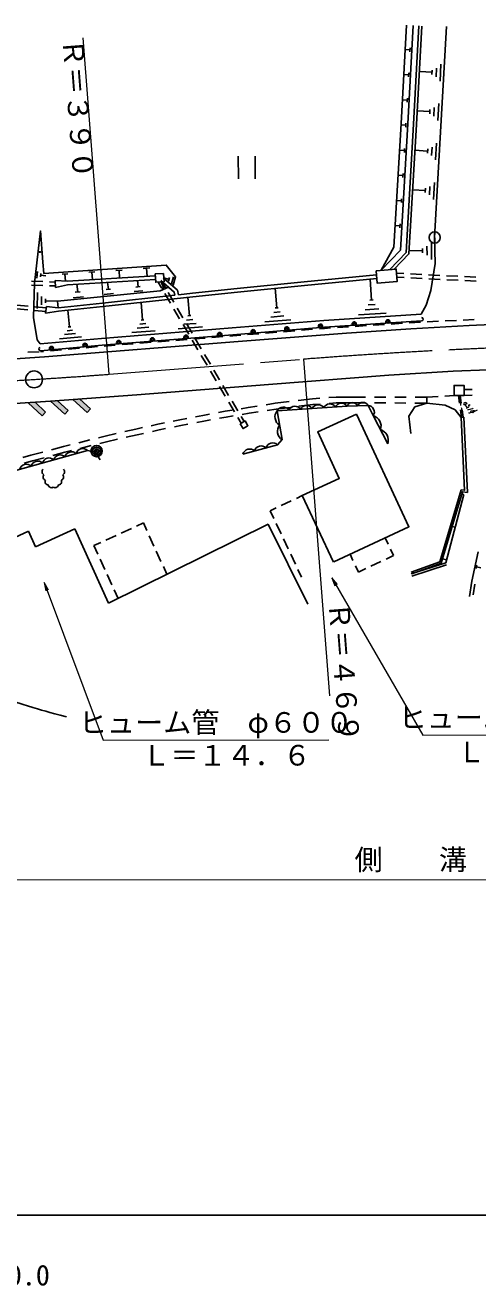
# Model space of a CAD drawing. Units: millimetres, scale not verified. Extents: x 40000 to 680000, y 20000 to 380000.
# Drawn here: x 268768 to 309007, y 198715 to 310751 of the extents above; entities that cross this region are included whole.
import ezdxf
from ezdxf.enums import TextEntityAlignment as Align

# ---------------------------------------------------------------- set-up
doc = ezdxf.new("R2010")
doc.units = ezdxf.units.MM
doc.header["$LTSCALE"] = 1000
doc.linetypes.add('CHAIN', pattern=[18.5, 12, -1.5, 3.5, -1.5])
for name, color, linetype, lineweight in [('M-BGD', 7, 'Continuous', 25), ('M-BMK', 2, 'CHAIN', 13), ('M-BMK-SRVR', 3, 'Continuous', 25), ('M-STR-HTXT', 7, 'Continuous', 13), ('M-STR-STRC', 7, 'Continuous', 25), ('M-TTL-BAND', 7, 'Continuous', 25), ('M-WORK', 1, 'Continuous', 13)]:
    doc.layers.add(name, color=color, linetype=linetype, lineweight=lineweight)
doc.styles.add('ＭＳ ゴシック', font='')
doc.styles.get('ＭＳ ゴシック').set_extended_font_data('MS Gothic')

# ---------------------------------------------------------------- blocks, each defined once
blk = doc.blocks.new('open_arrow')
at = {"color": 0, "linetype": 'Continuous', "lineweight": -2}
blk.add_lwpolyline([(7.5, 1.25), (0, 0), (7.5, -1.25)], dxfattribs=at)

msp = doc.modelspace()

# ---------------------------------------------------------------- hatches: boundary and pattern name
at = {"layer": 'M-STR-STRC'}
for points in [[(269646, 277238), (269028, 277198), (270281, 276032), (270587, 276362)], [(271643, 277373), (271025, 277326), (272291, 276175), (272594, 276508)], [(273633, 277524), (273016, 277476), (274283, 276326), (274585, 276660)]]:
    msp.add_hatch(color=256, dxfattribs=at).paths.add_polyline_path(points)

# ---------------------------------------------------------------- linework, layer by layer
at = {"layer": 'M-BGD'}
for p, q in [((302989, 308574), (302551, 308599)), ((302999, 308749), (302979, 308399)), ((305734, 307278), (305650, 305775)), ((302863, 306338), (302424, 306363)), ((302873, 306513), (302853, 306162)), ((304941, 306569), (303814, 306632)), ((304951, 306757), (304930, 306381)), ((305337, 306923), (305295, 306172)), ((302736, 304101), (302296, 304126)), ((302746, 304277), (302726, 303925)), ((305538, 303779), (305454, 302275)), ((304744, 303069), (303617, 303133)), ((304755, 303257), (304734, 302881)), ((305141, 303424), (305099, 302672)), ((302610, 301865), (302169, 301890)), ((302621, 302041), (302600, 301688)), ((305342, 300280), (305258, 298774)), ((302490, 299628), (302041, 299654)), ((302500, 299807), (302479, 299449)), ((304547, 299569), (303417, 299632)), ((304557, 299757), (304536, 299381)), ((304944, 299925), (304902, 299171)), ((287716, 299108), (287718, 297108)), ((289216, 299110), (289218, 297110)), ((302355, 297392), (301914, 297417)), ((302365, 297569), (302345, 297215)), ((304348, 296066), (303215, 296129)), ((304359, 296255), (304338, 295877)), ((304747, 296422), (304705, 295667)), ((305146, 296779), (305062, 295268)), ((302227, 295156), (301786, 295181)), ((302237, 295332), (302217, 294980)), ((302084, 292920), (301659, 292945)), ((302094, 293091), (302075, 292750)), ((304877, 291521), (304899, 289933)), ((305172, 292383), (305173, 291383)), ((270059, 290519), (270076, 290678)), ((270068, 290599), (270267, 290577)), ((304094, 290716), (302903, 290699)), ((304091, 290914), (304097, 290517)), ((304486, 291118), (304497, 290324)), ((279260, 289135), (279839, 289175)), ((279550, 289155), (279600, 288431)), ((270331, 287970), (269332, 288008)), ((269801, 288262), (269868, 288866)), ((270120, 288379), (270153, 288682)), ((270136, 288531), (270590, 288480)), ((271439, 287928), (270931, 287948)), ((272524, 288002), (271432, 288052)), ((271468, 287453), (271432, 288052)), ((272050, 288624), (272555, 288658)), ((272303, 288641), (272346, 288010)), ((280336, 288475), (272524, 288002)), ((280356, 288156), (272543, 287683)), ((274421, 288793), (274962, 288830)), ((274692, 288811), (274738, 288136)), ((276838, 288951), (277388, 288989)), ((277113, 288970), (277161, 288283)), ((278802, 287496), (278746, 288058)), ((281076, 287447), (280863, 287935)), ((280915, 287938), (281169, 287505)), ((281559, 288164), (281099, 288303)), ((281605, 288317), (281512, 288011)), ((281958, 288377), (281772, 287765)), ((299550, 286323), (299430, 288177)), ((302430, 288675), (301785, 288707)), ((302456, 288323), (301814, 288355)), ((304028, 288595), (303029, 288645)), ((304054, 288243), (303055, 288293)), ((305626, 288515), (304627, 288565)), ((305652, 288163), (304653, 288213)), ((307224, 288435), (306225, 288485)), ((307250, 288083), (306251, 288133)), ((308822, 288354), (307823, 288405)), ((308848, 288003), (307849, 288053)), ((270326, 287620), (269326, 287658)), ((269832, 285561), (269876, 287001)), ((271461, 287577), (270925, 287598)), ((272543, 287683), (271468, 287453)), ((273666, 287063), (273205, 287016)), ((273436, 287040), (273366, 287732)), ((276612, 286914), (275791, 286831)), ((276365, 287303), (275955, 287262)), ((276160, 287283), (276098, 287898)), ((279215, 287158), (278465, 287083)), ((278990, 287515), (278615, 287477)), ((280578, 287917), (280872, 287418)), ((281271, 287532), (280881, 287362)), ((281177, 286901), (281685, 286040)), ((281474, 286988), (281982, 286127)), ((291126, 285631), (290984, 287367)), ((268025, 285883), (269021, 285791)), ((269618, 285736), (270642, 285641)), ((270203, 285910), (270225, 286630)), ((270568, 286079), (270579, 286439)), ((270574, 286259), (271653, 286227)), ((270587, 285169), (270656, 285765)), ((271654, 286225), (271690, 285646)), ((273944, 286624), (273020, 286531)), ((279197, 284554), (279073, 286111)), ((283363, 284935), (283234, 286568)), ((299885, 285932), (299267, 285892)), ((299704, 286333), (299395, 286313)), ((268015, 285533), (269010, 285441)), ((269608, 285385), (270601, 285294)), ((270587, 285169), (271723, 285328)), ((272705, 283947), (272571, 285416)), ((281989, 285523), (282497, 284661)), ((282286, 285610), (282794, 284748)), ((283664, 284594), (283120, 284551)), ((283499, 284946), (283227, 284925)), ((291768, 284907), (290611, 284812)), ((291447, 285269), (290868, 285222)), ((291271, 285643), (290981, 285619)), ((300865, 285168), (298394, 285008)), ((300221, 285540), (298985, 285460)), ((308697, 284598), (307698, 284549)), ((272979, 283643), (272490, 283598)), ((272827, 283958), (272582, 283936)), ((280318, 283598), (278241, 283433)), ((279771, 283903), (278733, 283820)), ((279484, 284228), (278965, 284187)), ((279327, 284564), (279067, 284543)), ((284538, 283934), (282362, 283761)), ((282801, 284144), (283309, 283283)), ((283965, 284253), (282877, 284167)), ((283098, 284231), (283606, 283370)), ((292378, 284569), (290064, 284380)), ((291135, 283464), (290138, 283382)), ((292730, 283594), (291733, 283513)), ((294324, 283725), (293328, 283643)), ((295375, 283810), (294922, 283773)), ((295920, 283846), (295375, 283810)), ((297516, 283949), (296519, 283884)), ((299113, 284052), (298115, 283988)), ((300710, 284156), (299712, 284091)), ((302306, 284259), (301309, 284195)), ((303903, 284363), (302905, 284298)), ((305501, 284442), (304502, 284394)), ((307099, 284520), (306100, 284472)), ((273773, 283057), (271815, 282879)), ((273254, 283339), (272275, 283250)), ((278376, 282440), (277379, 282361)), ((279971, 282567), (278974, 282488)), ((281566, 282694), (280569, 282615)), ((283161, 282821), (282164, 282742)), ((283614, 282766), (284121, 281904)), ((284756, 282948), (283759, 282868)), ((283911, 282853), (284418, 281991)), ((286351, 283075), (285354, 282995)), ((287222, 283144), (286949, 283122)), ((287946, 283203), (287222, 283144)), ((289540, 283333), (288544, 283252)), ((269011, 281678), (270010, 281717)), ((270406, 281746), (270147, 281723)), ((272000, 281891), (271004, 281801)), ((273593, 282037), (272597, 281946)), ((275187, 282182), (274191, 282091)), ((276781, 282314), (275784, 282234)), ((284426, 281387), (284933, 280526)), ((284723, 281474), (285231, 280612)), ((285535, 280096), (286043, 279234)), ((285238, 280009), (285746, 279147)), ((286050, 278630), (286558, 277769)), ((286347, 278717), (286855, 277855)), ((307797, 278375), (308495, 278383)), ((307801, 277855), (308500, 277863)), ((286862, 277252), (287370, 276390)), ((287160, 277339), (287667, 276477)), ((287965, 276670), (288591, 276774)), ((288591, 276774), (289398, 276899)), ((290189, 277022), (290996, 277147)), ((290996, 277147), (292251, 277301)), ((291068, 276632), (292312, 276785)), ((293045, 277399), (294299, 277553)), ((293106, 276882), (294349, 277035)), ((294299, 277553), (294953, 277598)), ((294349, 277035), (294987, 277079)), ((295751, 277653), (296404, 277699)), ((295785, 277134), (296423, 277179)), ((296404, 277699), (297973, 277699)), ((296423, 277179), (297978, 277179)), ((297972, 277179), (299023, 277178)), ((297973, 277699), (299024, 277698)), ((299823, 277177), (300823, 277176)), ((299824, 277697), (300824, 277696)), ((301623, 277175), (302623, 277173)), ((301624, 277695), (302624, 277693)), ((303423, 277172), (304474, 277171)), ((303424, 277692), (304474, 277691)), ((304474, 277691), (305473, 277750)), ((304474, 277691), (304474, 277171)), ((306072, 277785), (306904, 277834)), ((307377, 277165), (307277, 277837)), ((307528, 277169), (307428, 277839)), ((281923, 275569), (282508, 275691)), ((282508, 275691), (283137, 275809)), ((283923, 275955), (284552, 276073)), ((284552, 276073), (285158, 276183)), ((284646, 275561), (285249, 275671)), ((285945, 276325), (286551, 276435)), ((286037, 275814), (286640, 275923)), ((286551, 276435), (287176, 276539)), ((286640, 275923), (287262, 276026)), ((287675, 275873), (287969, 275374)), ((287972, 275960), (288227, 275527)), ((288051, 276157), (288673, 276260)), ((288673, 276260), (289475, 276385)), ((290266, 276507), (291068, 276632)), ((307564, 275899), (307464, 276571)), ((307519, 275897), (307759, 275908)), ((307715, 275906), (307615, 276575)), ((307759, 275908), (308077, 269234)), ((277625, 274631), (278597, 274854)), ((278597, 274854), (279185, 274983)), ((279967, 275155), (280555, 275284)), ((280078, 274647), (280664, 274776)), ((280555, 275284), (281140, 275406)), ((280664, 274776), (281245, 274897)), ((282028, 275060), (282609, 275181)), ((282609, 275181), (283234, 275298)), ((284020, 275445), (284646, 275561)), ((272161, 273304), (272756, 273453)), ((273532, 273646), (274502, 273888)), ((273658, 273142), (274628, 273384)), ((275279, 274082), (275874, 274230)), ((275404, 273577), (275995, 273724)), ((275874, 274230), (276845, 274453)), ((275995, 273724), (276963, 273946)), ((277742, 274125), (278711, 274346)), ((278711, 274346), (279297, 274475)), ((268546, 272324), (269267, 272526)), ((269267, 272526), (270328, 272811)), ((269405, 272025), (270462, 272309)), ((271100, 273019), (272161, 273304)), ((271234, 272517), (272291, 272801)), ((272291, 272801), (272882, 272948)), ((268689, 271824), (269405, 272025)), ((292875, 268698), (293389, 268940)), ((293389, 268940), (296175, 263041)), ((306162, 262973), (307775, 269035)), ((307775, 269035), (307587, 269085)), ((290553, 267601), (291067, 267844)), ((291519, 268057), (292423, 268484)), ((290553, 267601), (290879, 266912)), ((264191, 263518), (269050, 265775)), ((269684, 264386), (269050, 265775)), ((269684, 264386), (273177, 265982)), ((273177, 265982), (276185, 259395)), ((276185, 259395), (290375, 266408)), ((277302, 265614), (278212, 266030)), ((278666, 266238), (279278, 266517)), ((279278, 266517), (279593, 265828)), ((290375, 266408), (293887, 259300)), ((291092, 266460), (291520, 265556)), ((307003, 266136), (306725, 266210)), ((274872, 264503), (275483, 264782)), ((274872, 264503), (275218, 263746)), ((275938, 264990), (276847, 265406)), ((279801, 265373), (280217, 264463)), ((291733, 265104), (292160, 264199)), ((300761, 265188), (301024, 264625)), ((275426, 263292), (275841, 262382)), ((280425, 264009), (280841, 263099)), ((292374, 263747), (292801, 262843)), ((297646, 263730), (297911, 263163)), ((300849, 263302), (301500, 263609)), ((301236, 264172), (301500, 263609)), ((306232, 263237), (305864, 263335)), ((281049, 262645), (281364, 261955)), ((293014, 262391), (293340, 261702)), ((298123, 262711), (298388, 262144)), ((298388, 262144), (299039, 262451)), ((299492, 262664), (300396, 263089)), ((303081, 261979), (306162, 262973)), ((303142, 261788), (306223, 262783)), ((308845, 262454), (308913, 262763)), ((308879, 262609), (309266, 262524)), ((276049, 261928), (276465, 261018)), ((308585, 260131), (308736, 261081)), ((276673, 260563), (277019, 259807))]:
    msp.add_line(p, q, dxfattribs=at)
for points in [[(300428, 288972), (301549, 291013), (302181, 302012), (302674, 310751)], [(300428, 288972), (302135, 290758), (302780, 301978), (303273, 310717)], [(301179, 289034), (302624, 290545), (303280, 301949), (303772, 310689)], [(301585, 289068), (302888, 290431), (303549, 301934), (304042, 310674)], [(306223, 310638), (305172, 291883), (305204, 289579), (304824, 287186), (304411, 285883), (303974, 285069)], [(270084, 282420), (269823, 282784), (269508, 284765), (269600, 287815), (270134, 292470), (270329, 289692), (270436, 288674), (281312, 289426), (282139, 288402), (281909, 287643), (281833, 287610)], [(271723, 285328), (275680, 285738), (283663, 286615), (287652, 287034), (293614, 287630), (300018, 288232)], [(282069, 286762), (282021, 287025), (280821, 288063)], [(282388, 286797), (282316, 287193), (281030, 288305)], [(282388, 286797), (283629, 286933), (287620, 287352), (293583, 287948), (299992, 288551)], [(281509, 287468), (280767, 287143), (271654, 286225)], [(270656, 285765), (271690, 285646), (275646, 286057), (282069, 286762)], [(303974, 285069), (295324, 284509), (287166, 283842), (275559, 282919), (270084, 282420)], [(304012, 284470), (295368, 283910), (287214, 283244), (275610, 282321), (270138, 281822)], [(300995, 273557), (299708, 276052), (299252, 276942), (297381, 276897), (291176, 276485)], [(303409, 276824), (302874, 275995), (303059, 274454)], [(306102, 276970), (304474, 277171), (303409, 276824)], [(307519, 275897), (306988, 276571), (306102, 276970)], [(291176, 276485), (291607, 273916), (291210, 273465), (288122, 272636)], [(298227, 276192), (294778, 274606), (296691, 270475), (293389, 268940)], [(296222, 263063), (302882, 266181), (298227, 276192)], [(307519, 275897), (307828, 269414), (307539, 269447), (305626, 263062), (303078, 262136)], [(275419, 272117), (274986, 272814), (274304, 272947), (267293, 271005), (267115, 270319), (267682, 268385)], [(308077, 269234), (307646, 269284), (305748, 262947), (303129, 261995)], [(309042, 263935), (308473, 261335), (308256, 259972)]]:
    msp.add_lwpolyline(points, dxfattribs=at)
for points in [[(299960, 288933), (301754, 289082), (301846, 287981), (300052, 287831)], [(281075, 288698), (281120, 287950), (280373, 287905), (280328, 288653)], [(307801, 277841), (306904, 277834), (306897, 278732), (307794, 278739)], [(287883, 275323), (288312, 275578), (288568, 275149), (288139, 274894)]]:
    msp.add_lwpolyline(points, close=True, dxfattribs=at)
for centre, radius in [((305172, 291883), 500), ((289042, 283506), 100), ((289042, 283506), 100), ((289042, 283506), 100), ((292032, 283750), 100), ((292032, 283750), 100), ((292032, 283750), 100), ((295023, 283995), 100), ((295023, 283995), 100), ((295023, 283995), 100), ((298018, 284194), 100), ((298018, 284194), 100), ((298018, 284194), 100), ((301011, 284388), 100), ((301011, 284388), 100), ((301011, 284388), 100), ((274090, 282295), 112), ((274090, 282295), 100), ((274090, 282295), 100), ((274090, 282295), 100), ((277081, 282551), 100), ((277081, 282551), 100), ((277081, 282551), 100), ((280071, 282788), 100), ((280071, 282788), 100), ((280071, 282788), 100), ((283062, 283026), 100), ((283062, 283026), 100), ((283062, 283026), 100), ((286052, 283264), 100), ((286052, 283264), 100), ((286052, 283264), 100), ((271103, 282023), 112), ((271103, 282023), 100), ((271103, 282023), 100), ((271103, 282023), 100), ((275117, 272898), 500), ((275117, 272898), 360), ((275117, 272898), 200), ((275117, 272898), 60)]:
    msp.add_circle(centre, radius, dxfattribs=at)
for centre, radius, start, end in [((301011, 284388), 188, 326.83429, 220.57409), ((304003, 284619), 150, 273.70419, 93.70419), ((286052, 283264), 188, 327.67656, 221.41636), ((289042, 283506), 188, 327.80385, 221.54364), ((289042, 283506), 150, 316.08337, 233.26413), ((289042, 283506), 112, 274.67378, 274.67372), ((292032, 283750), 188, 327.80385, 221.54364), ((292032, 283750), 150, 316.08337, 233.26413), ((292032, 283750), 112, 274.67378, 274.67372), ((295023, 283995), 188, 327.80385, 221.54364), ((295023, 283995), 150, 316.08337, 233.26413), ((295023, 283995), 112, 274.67378, 274.67372), ((298018, 284194), 188, 326.83429, 220.57409), ((298018, 284194), 150, 315.11381, 232.29457), ((298018, 284194), 112, 273.70421, 273.70416), ((301011, 284388), 150, 315.11381, 232.29457), ((301011, 284388), 112, 273.70421, 273.70416), ((274090, 282295), 188, 328.33695, 222.07675), ((274090, 282295), 150, 316.61647, 233.79723), ((277081, 282551), 188, 327.67656, 221.41636), ((277081, 282551), 150, 315.95608, 233.13684), ((277081, 282551), 112, 274.5465, 274.54643), ((280071, 282788), 188, 327.67656, 221.41636), ((280071, 282788), 150, 315.95608, 233.13684), ((280071, 282788), 112, 274.5465, 274.54643), ((283062, 283026), 188, 327.67656, 221.41636), ((283062, 283026), 150, 315.95608, 233.13684), ((283062, 283026), 112, 274.5465, 274.54643), ((286052, 283264), 150, 315.95608, 233.13684), ((286052, 283264), 112, 274.5465, 274.54643), ((270125, 281972), 150, 95.20685, 275.20685), ((271103, 282023), 188, 328.33695, 222.07675), ((271103, 282023), 150, 316.61647, 233.79723), ((291713, 276222), 598, 33.66893, 153.92988), ((292747, 276291), 598, 33.66893, 153.92988), ((293781, 276359), 598, 33.66893, 153.92988), ((294815, 276428), 598, 33.66893, 153.92988), ((295849, 276497), 598, 33.66893, 153.92988), ((296884, 276565), 598, 33.66893, 153.92988), ((297854, 276693), 515, 26.04775, 156.71242), ((298790, 276716), 515, 26.04775, 156.71242), ((299243, 276375), 567, 325.21862, 89.07041), ((291832, 275935), 857, 140.05481, 239.00453), ((299434, 275121), 971, 340.98328, 73.56929), ((292048, 274650), 857, 140.05481, 239.00453), ((300077, 273873), 971, 340.98328, 73.56929), ((290779, 273015), 623, 46.26118, 163.79363), ((270879, 271687), 600, 45.47512, 165.4795), ((271880, 271964), 600, 45.47512, 165.4795), ((272882, 272241), 600, 45.47512, 165.4795), ((273883, 272519), 600, 45.47512, 165.4795), ((288721, 272462), 623, 46.26118, 163.79363), ((289750, 272738), 623, 46.26118, 163.79363), ((268876, 271132), 600, 45.47512, 165.4795), ((269877, 271410), 600, 45.47512, 165.4795), ((270582, 271066), 316, 133.01163, 238.54196), ((271952, 271067), 316, 301.59044, 47.12078), ((270702, 270610), 341, 146.79571, 246.73519), ((270813, 270172), 275, 153.03534, 271.10783), ((271723, 270173), 275, 269.02458, 27.09706), ((271832, 270611), 341, 293.39722, 33.3367), ((271105, 269936), 290, 187.8632, 304.34423), ((271433, 269933), 287, 234.99245, 353.06494)]:
    msp.add_arc(centre, radius, start, end, dxfattribs=at)
msp.add_open_spline([(272448, 249280), (270777, 249718), (270320, 249831), (268977, 250257), (267899, 250600), (267296, 250798), (266238, 251198), (265084, 251634), (264466, 251947), (263338, 252446), (262632, 252758), (262263, 252992), (261541, 253265), (260691, 253587), (260204, 253741), (259326, 253978), (258452, 254213), (257961, 254359), (257065, 254485), (256160, 254611), (255641, 254628), (254728, 254603), (253681, 254574), (253085, 254552), (252060, 254339), (251179, 254155), (250696, 253990), (249859, 253662), (248953, 253308), (248478, 253034), (247609, 252598), (246724, 252154), (246231, 251897), (245368, 251412), (244674, 251023), (244286, 250802), (243613, 250378), (242781, 249853), (242328, 249538), (241510, 248990), (240940, 248609), (240644, 248361), (240056, 248007), (239369, 247593), (238960, 247395), (238219, 247088), (237669, 246860), (237344, 246764), (236761, 246647), (235903, 246474), (235395, 246612), (234520, 246634), (234259, 246640), (234113, 246661), (233854, 246691), (233219, 246764), (232873, 246872), (232240, 246963), (231720, 247038), (231425, 247049), (230908, 247140), (230007, 247297), (229523, 247495), (228620, 247639), (227542, 247811), (226929, 247895), (225837, 247888), (224919, 247881), (224404, 247822), (223495, 247696), (222360, 247538), (221711, 247471), (220617, 247133), (219389, 246755), (218741, 246401), (217628, 245759), (216372, 245035), (215768, 244471), (214618, 243588), (213420, 242669), (212804, 242085), (211624, 241144), (210527, 240268), (209910, 239781), (208788, 238938), (207955, 238312), (207365, 237860), (206686, 237375)], degree=3, knots=[0, 0, 0, 0, 1, 1, 1, 2, 2, 2, 3, 3, 3, 4, 4, 4, 5, 5, 5, 6, 6, 6, 7, 7, 7, 8, 8, 8, 9, 9, 9, 10, 10, 10, 11, 11, 11, 12, 12, 12, 13, 13, 13, 14, 14, 14, 15, 15, 15, 16, 16, 16, 17, 17, 17, 18, 18, 18, 19, 19, 19, 20, 20, 20, 21, 21, 21, 22, 22, 22, 23, 23, 23, 24, 24, 24, 25, 25, 25, 26, 26, 26, 27, 27, 27, 28, 28, 28, 29, 29, 29, 29], dxfattribs=at)
at = {"layer": 'M-BMK'}
msp.add_line((276220, 279729), (293511, 281064), dxfattribs=at)
for centre, radius, start, end in [((329621, -186543), 469000, 86.23558, 94.41584), ((246192, 668571), 390000, 263.5971, 273.43431), ((246192, 668571), 390000, 273.43431, 274.41584)]:
    msp.add_arc(centre, radius, start, end, dxfattribs=at)
at = {"layer": 'M-BMK-SRVR'}
msp.add_circle((269554, 279272), 750, dxfattribs=at)
at = {"layer": 'M-STR-HTXT'}
for p, q in [((276220, 279729), (273910, 309640)), ((293511, 281064), (295821, 251153)), ((256978, 234771), (369132, 234901))]:
    msp.add_line(p, q, dxfattribs=at)
for points in [[(270467, 261212), (275697, 247217), (295775, 247241)], [(296038, 261641), (304123, 247657), (324201, 247681)]]:
    msp.add_lwpolyline(points, dxfattribs=at)
at = {"layer": 'M-STR-STRC'}
for p, q in [((269028, 277198), (270281, 276032)), ((269646, 277238), (270587, 276362)), ((271025, 277326), (272291, 276175)), ((271643, 277373), (272594, 276508)), ((273016, 277476), (274283, 276326)), ((273633, 277524), (274585, 276660)), ((270281, 276032), (270587, 276362)), ((272291, 276175), (272594, 276508)), ((274283, 276326), (274585, 276660))]:
    msp.add_line(p, q, dxfattribs=at)
for points in [[(262020, 280787), (266115, 280986), (270483, 281288), (287712, 282626), (297340, 283379), (303046, 283780), (308225, 284075), (312214, 284239), (317786, 284377), (324342, 284457), (330952, 284438), (337864, 284348), (344263, 284182), (349711, 284003)], [(349254, 280021), (343557, 280199), (336494, 280363), (329692, 280468), (320772, 280407), (313032, 280252), (306811, 280017), (301084, 279653), (290393, 278819), (278692, 277907)], [(278692, 277907), (271025, 277326), (265146, 276949), (262098, 276770), (261212, 276569), (260457, 276157), (259938, 275594), (259604, 274592), (259372, 273152), (259104, 272269), (258685, 271376), (258061, 270508), (257183, 269590), (256315, 268875), (255226, 268180), (253190, 267233)]]:
    msp.add_lwpolyline(points, dxfattribs=at)
at = {"layer": 'M-TTL-BAND'}
msp.add_line((40000, 205000), (579000, 205000), dxfattribs=at)
at = {"layer": 'M-WORK'}
msp.add_line((307640, 276065), (307628, 276087), dxfattribs=at)
for points in [[(307455, 277702), (307432, 277746), (307442, 277780), (307464, 277791), (307475, 277824)], [(307506, 277337), (307505, 277393), (307493, 277415), (307492, 277470), (307481, 277492), (307480, 277547)], [(307491, 276938), (307501, 276971), (307490, 276993), (307500, 277027), (307499, 277082), (307510, 277116)], [(307597, 276574), (307574, 276618), (307596, 276629), (307585, 276651), (307595, 276685), (307561, 276751)], [(308070, 276793), (308036, 276804), (308002, 276869), (307968, 276880), (307911, 276990), (307866, 277022), (307843, 277066), (307899, 277067), (307942, 277090), (307998, 277091), (308064, 277126), (308041, 277169), (307907, 277211), (307830, 277199), (307764, 277164), (307743, 277098), (307766, 277054), (307821, 277055)], [(307960, 276736), (308004, 276759), (308037, 276748), (308059, 276760), (308115, 276761), (308181, 276795), (308191, 276828), (308213, 276840), (308234, 276907), (308223, 276929), (308222, 276984), (308232, 277018), (308254, 277029), (308266, 277007), (308287, 277019), (308310, 276975)], [(307602, 276297), (307556, 276385), (307588, 276485)], [(308163, 276562), (308129, 276572), (308107, 276561), (308173, 276595), (308328, 276620), (308416, 276666), (308571, 276691), (308593, 276703)], [(308334, 276288), (308257, 276275), (308223, 276286), (308279, 276287), (308366, 276333), (308466, 276357), (308730, 276439), (308972, 276565)], [(308654, 276371), (308666, 276349), (308578, 276303), (308410, 276356), (308376, 276422), (308386, 276455), (308430, 276478), (308585, 276503), (308674, 276494), (308774, 276462), (308786, 276440)]]:
    msp.add_lwpolyline(points, dxfattribs=at)

# ---------------------------------------------------------------- block references
at = {"layer": 'M-STR-HTXT', "xscale": 100, "yscale": 100}
for p, rotation in [((270467, 261212), 290.5), ((296038, 261641), 300)]:
    msp.add_blockref('open_arrow', p, dxfattribs=dict(at, rotation=rotation))

# ---------------------------------------------------------------- texts
at = {"layer": 'M-STR-HTXT', "style": 'ＭＳ ゴシック'}
msp.add_text('Ｒ＝３９０', height=1833, rotation=274.416, dxfattribs=at).set_placement((273910, 309640), align=Align.TOP_LEFT)
msp.add_text('Ｒ＝４６９', height=1833, rotation=274.416, dxfattribs=at).set_placement((295185, 259378), align=Align.BOTTOM_LEFT)
for s, p in [('ヒューム管\u3000φ６００', (285734, 248779)), ('ヒューム管\u3000φ３００', (314160, 249219)), ('Ｌ＝１４．６', (286674, 245861)), ('Ｌ＝１４．５', (314686, 246168))]:
    msp.add_text(s, height=1833, rotation=0.066, dxfattribs=at).set_placement(p, align=Align.MIDDLE_CENTER)
msp.add_text('側\u3000\u3000溝\u3000Ｌ＝１１３．０', height=1833, rotation=0.066, dxfattribs=at).set_placement((313054, 235136), align=Align.BOTTOM_CENTER)
at = {"layer": 'M-TTL-BAND', "style": 'ＭＳ ゴシック'}
msp.add_text('200.0', height=1833, dxfattribs=at).set_placement((267844, 198195), align=Align.BOTTOM_CENTER)

doc.saveas('drawing.dxf')
